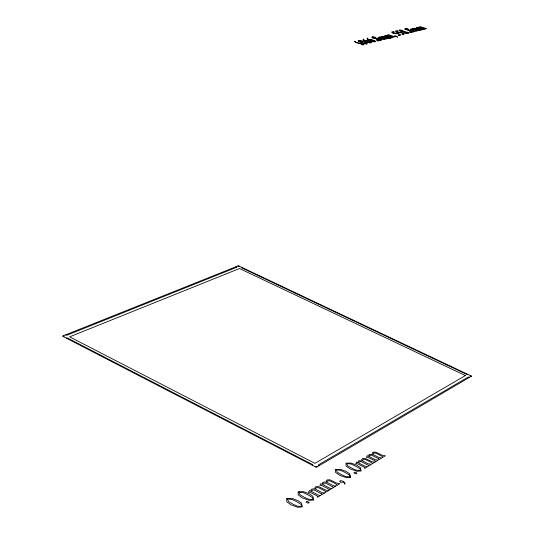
<?xml version="1.0" encoding="UTF-8"?>
<svg xmlns="http://www.w3.org/2000/svg" width="534" height="534" viewBox="0 0 534 534"><rect width="100%" height="100%" fill="white"/><g stroke="black" fill="none" stroke-linecap="round" stroke-linejoin="round"><path stroke-width="0.8" d="M388.812 38.174L389.039 38.007C388.158 37.52 381.389 35.431 385.281 36.025L385.495 35.331L387.384 35.551L387.517 34.817L389.132 34.937L394.793 36.746L393.111 37.18L388.919 35.224L387.651 35.391L392.757 37.267L391.042 37.707L386.963 35.785L385.828 35.678L385.742 36.192C399.152 40.758 382.918 36.899 381.523 36.332L381.383 37.073L379.48 36.853L379.26 37.554C375.342 36.953 382.13 39.055 383.025 39.549L384.68 39.336L379.567 37.4L380.956 37.307L385.041 39.242L386.776 38.802L381.65 36.913L382.931 36.746L387.137 38.708L388.832 38.274M315.28 466.743L315.988 466.322L317.076 466.89M470.581 375.649L470.033 375.969L471.028 376.437M312.023 465.054L312.73 464.64L67.144 337.842L66.343 338.162M467.61 374.247L467.063 374.561L241.455 267.748L242.076 267.501M63.379 336.627L64.173 336.313L63.226 335.819M239.332 266.199L237.83 266.032M235.888 266.813L236.762 267.227L66.663 335.312L65.715 334.825M469.326 377.438L468.331 376.971L318.204 465.027L319.292 465.588M286.778 498.616L286.758 501.8L291.037 504.837L297.865 507.3L302.277 506.886L301.577 503.101L297.852 500.612L292.118 498.436L286.778 498.616M374.921 41.258L374.895 41.685L373.066 41.505L369.782 40.297L369.995 39.863L371.991 40.063L374.921 41.258M370.97 42.266L370.943 42.693L369.107 42.52L365.81 41.305L366.03 40.871L368.039 41.065L370.97 42.266M397.923 31.105L396.361 31.553L397.129 32.06L401.254 32.354L404.245 33.822L403.704 34.55L401.948 34.476L403.677 34.256L403.784 33.816C401.254 31.66 397.556 33.896 395.32 31.179L396.929 30.565L397.923 31.105M394.152 32.053L392.583 32.507L393.351 33.015L397.49 33.308L400.487 34.777L399.939 35.518L398.177 35.444L399.913 35.217L400.026 34.777C397.496 32.587 393.772 34.89 391.535 32.127L393.157 31.513L394.152 32.053M369.334 39.783L367.612 38.802L367.759 37.921L366.918 39.002L369.635 40.791L372.952 41.752L375.228 41.846L375.475 41.178L371.47 39.556L369.334 39.783M365.363 40.784L363.641 39.803L363.794 38.922L362.94 40.003L365.663 41.799L368.987 42.767L371.277 42.86L371.531 42.186L367.512 40.564L365.363 40.784M354.696 41.312C354.155 43.261 360.797 42.74 362.212 44.829C368.647 45.163 355.991 43.06 354.883 41.345L354.696 41.312M356.812 473.137L356.625 473.658L355.711 473.812L353.969 472.91L354.162 472.396L355.063 472.25L356.812 473.137M309.046 502.381L308.826 502.941L307.858 503.108L306.069 502.16L306.296 501.606L307.25 501.439L309.046 502.381M340.051 480.94L339.804 481.561L340.458 482.129L341.573 482.429L343.235 481.935L344.136 482.689L344.497 483.917L345.071 484.064L344.784 482.683L343.235 481.308L341.38 480.74L340.051 480.94M378.893 458.866L378.873 459.747L381.87 457.912L378.82 457.451L373.346 454.688L373.473 453.152L375.295 453.026L376.957 453.713L381.556 456.036L382.558 456.737L382.484 457.531L385.408 455.742L382.805 455.475L375.676 452.104L372.879 452.245L372.271 453.346L372.612 454.454L369.341 454.381L368.74 455.155L368.941 456.503L367.198 455.676L366.377 457.411L367.699 457.197L374.407 460.455L375.395 461.249L375.269 461.95L378.252 460.128L375.596 459.821L369.735 456.85L369.481 455.963L369.915 455.302L371.878 455.275L378.893 458.866M368.393 465.288L368.367 466.175L371.41 464.313L368.333 463.852L362.826 461.049L362.973 459.494L364.815 459.36L366.484 460.054L371.117 462.404L372.118 463.118L372.044 463.926L375.015 462.104L372.385 461.837L365.216 458.426L362.386 458.572L361.758 459.694L362.085 460.815L358.781 460.749L358.16 461.53L358.354 462.905L356.599 462.064L355.751 463.832L357.086 463.612L363.841 466.91L364.829 467.711L364.695 468.425L367.732 466.562L365.049 466.262L359.148 463.252L358.908 462.351L359.349 461.683L361.338 461.656L368.393 465.288M332.942 486.975L332.882 487.909L336.113 485.927L334.484 486.04L332.929 485.459L327.315 482.542L327.075 481.701L327.516 480.907L329.438 480.754L331.147 481.474L335.873 483.924L336.887 484.672L336.78 485.519L339.938 483.59L337.208 483.323L329.885 479.772L326.942 479.939L326.247 481.121L326.554 482.302L325.052 481.942L323.123 482.242L322.449 483.076L322.596 484.518L320.807 483.644L319.859 485.506L321.261 485.266L328.156 488.703L329.151 489.538L328.984 490.292L332.208 488.316L330.773 488.497L329.431 488.009L323.41 484.879L323.19 483.931L323.677 483.223L325.747 483.183L332.942 486.975M321.601 493.903L321.535 494.858L324.826 492.842L323.177 492.955L321.608 492.375L315.954 489.418L315.727 488.563L316.181 487.756L318.124 487.595L319.846 488.33L324.605 490.806L325.627 491.56L325.5 492.421L328.717 490.459L325.96 490.192L318.591 486.594L315.607 486.774L314.893 487.969L315.187 489.171L313.672 488.81L311.716 489.117L311.028 489.965L311.162 491.434L309.36 490.546L308.378 492.441L309.8 492.194L316.742 495.672L317.737 496.52L317.563 497.287L320.847 495.272L319.392 495.459L318.037 494.965L311.983 491.794L311.769 490.833L312.27 490.119L314.359 490.072L321.601 493.903M411.293 32.481L409.725 32.24L411.293 32.481M378.499 40.884L376.87 40.637L378.499 40.884M394.78 35.911L397.636 37.2L396.542 36.212L394.78 35.911M423.142 29.203L424.777 29.063L419.777 27.247L420.986 27.094L425.111 28.983L426.699 28.576L419.624 26.7L419.53 27.401L417.708 27.187L417.541 27.848L416.547 27.474L416.14 27.995L421.199 29.984L422.815 29.57L417.828 27.708L419.143 27.621L423.142 29.203M417.475 30.652L419.123 30.511L414.11 28.682L415.325 28.529L419.464 30.425L421.066 30.017L413.95 28.135L413.857 28.843L412.021 28.622L411.847 29.297L410.846 28.916L410.432 29.437L415.512 31.439L417.141 31.019L412.135 29.15L413.463 29.063L417.475 30.652M405.339 28.783L405.787 29.457L408.71 30.004L407.589 29.116L405.339 28.783M399.752 30.191L400.2 30.865L403.137 31.419L402.009 30.525L399.752 30.191M413.59 31.539L412.208 31.826L409.331 30.478L413.59 31.539M408.036 32.961L406.641 33.248L403.757 31.893L408.036 32.961M372.498 37.046L372.278 37.333L372.932 37.74L375.949 38.308L374.828 37.38L372.498 37.046M380.942 39.89L379.487 40.197L376.563 38.795L380.942 39.89M414.104 31.499L413.663 32L412.101 32.04L410.212 31.573L408.87 30.425L404.639 29.103L405.106 28.622L408.143 28.996L409.171 30.044L413.009 30.812L414.104 31.499M408.557 32.914L408.103 33.422L406.528 33.468L404.632 32.995L403.29 31.84L399.038 30.511L399.512 30.024L402.569 30.398L403.597 31.459L407.462 32.234L408.557 32.914M381.49 39.843L380.996 40.37L379.36 40.417L377.418 39.937L376.083 38.742L372.732 38.041L371.751 37.38L372.265 36.879L375.409 37.253L376.423 38.348L380.388 39.136L381.49 39.843M471.569 376.123L316.368 467.303L62.431 336.14L238.451 265.785L471.569 376.123M465.361 375.562L314.947 463.345L69.627 336.841L239.512 268.529L465.361 375.562M313.571 499.971L309.213 500.371L302.438 497.935L298.179 494.938L298.159 491.801L303.439 491.627L309.133 493.783L312.837 496.24L313.571 499.971M350.571 477.309L346.386 477.67L339.791 475.32L335.592 472.456L335.465 469.473L340.538 469.339L346.085 471.415L349.737 473.765L350.571 477.309M361.011 470.915L356.879 471.262L350.331 468.939L346.152 466.109L345.999 463.172L351.012 463.045L356.518 465.094L360.156 467.417L361.011 470.915M367.052 43.928L364.655 43.801L360.844 42.627L358.401 41.412L358.287 40.404L361.204 40.657L364.422 41.685L366.544 42.693L367.052 43.928M313.037 499.59L308.452 499.177L304.166 497.201L300.088 494.778L298.72 492.134L303.405 492.682L307.944 494.791L312.717 497.748L313.037 499.59M301.737 506.499L297.111 506.085L292.799 504.089L288.694 501.64L287.339 498.956L292.071 499.504L296.637 501.64L301.436 504.637L301.737 506.499M360.483 470.554L356.111 470.134L351.946 468.265L347.961 465.968L346.546 463.485L351.025 464.026L355.437 466.028L360.103 468.832L360.483 470.554M350.037 476.942L345.618 476.528L341.433 474.633L337.421 472.31L336.019 469.793L340.545 470.334L344.977 472.363L349.67 475.2L350.037 476.942M366.745 43.775C363.921 43.307 360.637 42.687 358.608 40.544L363.794 41.939L366.518 43.167L366.745 43.775"/></g></svg>
